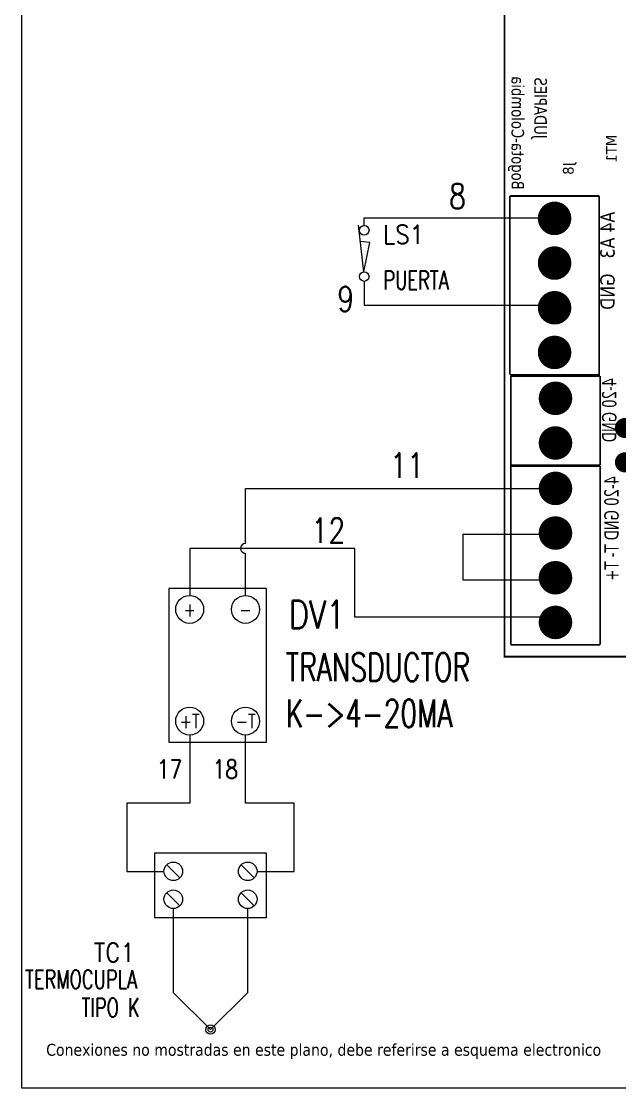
# Model space of a CAD drawing. Header units: millimetres. Extents: x 123.5 to 144.3, y 105.4 to 121.6.
# Drawn here: x 123.51 to 129.54, y 105.41 to 116.15 of the extents above; entities that cross this region are included whole.
import ezdxf
from ezdxf.enums import TextEntityAlignment as Align

# ---------------------------------------------------------------- set-up
doc = ezdxf.new("R2010")
doc.units = ezdxf.units.MM
for name, color, linetype in [('DESC', 250, 'Continuous'), ('SYMS', 7, 'Continuous'), ('TAGS', 250, 'Continuous'), ('TERMS', 250, 'Continuous'), ('WIREFIXED', 7, 'Continuous'), ('WIRES', 7, 'Continuous')]:
    doc.layers.add(name, color=color, linetype=linetype)
doc.layers.add('WIRENO', color=7, linetype='Continuous', true_color=0x000000)
doc.styles.get("Standard").update_dxf_attribs({"font": 'tahoma.ttf'})
doc.styles.add('WD', font='romans.shx')

# ---------------------------------------------------------------- blocks, each defined once
blk = doc.blocks.new('EPAD')
at = {"const_width": 0.5}
blk.add_lwpolyline([(-0.25, 0, 1), (0.25, 0, 1)], format="xyb", close=True, dxfattribs=at)
blk = doc.blocks.new('isplay')
at = {"const_width": 0.012}
for points in [[(133.4842, 113.302), (140.311, 113.302), (140.311, 117.6662), (133.4842, 117.6662), (133.4842, 113.302)], [(133.4842, 113.302), (140.311, 113.302), (140.311, 117.6662), (133.4842, 117.6662), (133.4842, 113.302)], [(133.4842, 113.302), (140.311, 113.302), (140.311, 117.6662), (133.4842, 117.6662), (133.4842, 113.302)], [(133.5208, 116.3953), (134.1208, 116.3953)], [(133.5208, 115.1953), (134.1208, 115.1953), (134.1208, 116.3953)], [(133.5208, 116.3953), (133.5208, 115.1953)], [(133.5208, 116.3953), (134.1208, 116.3953)], [(133.5208, 115.1953), (134.1208, 115.1953), (134.1208, 116.3953)], [(133.5208, 116.3953), (133.5208, 115.1953)], [(133.5208, 116.3953), (134.1208, 116.3953)], [(133.5208, 115.1953), (134.1208, 115.1953), (134.1208, 116.3953)], [(133.5208, 116.3953), (133.5208, 115.1953)], [(133.5268, 115.1871), (134.1268, 115.1871)], [(133.5268, 115.1871), (133.5268, 114.5871)], [(133.5268, 115.1871), (134.1268, 115.1871)], [(133.5268, 115.1871), (133.5268, 114.5871)], [(133.5268, 115.1871), (134.1268, 115.1871)], [(133.5268, 115.1871), (133.5268, 114.5871)], [(134.1268, 115.1871), (134.1268, 114.5871)], [(134.1268, 115.1871), (134.1268, 114.5871)], [(134.1268, 115.1871), (134.1268, 114.5871)], [(133.5268, 114.5871), (134.1268, 114.5871)], [(133.5268, 114.5871), (134.1268, 114.5871)], [(133.5268, 114.5871), (134.1268, 114.5871)], [(134.1268, 114.5823), (133.5268, 114.5823), (133.5268, 113.3823)], [(134.1268, 114.5823), (133.5268, 114.5823), (133.5268, 113.3823)], [(134.1268, 114.5823), (133.5268, 114.5823), (133.5268, 113.3823)], [(134.1268, 113.3823), (134.1268, 114.5823)], [(134.1268, 113.3823), (134.1268, 114.5823)], [(134.1268, 113.3823), (134.1268, 114.5823)], [(134.1268, 113.3823), (133.5268, 113.3823)], [(134.1268, 113.3823), (133.5268, 113.3823)], [(134.1268, 113.3823), (133.5268, 113.3823)]]:
    blk.add_lwpolyline(points, dxfattribs=at)
at = {"zscale": 1.5}
for p, xscale, yscale in [((133.8208, 116.2453), 0.225, 0.225), ((133.8208, 115.9453), 0.225, 0.225), ((133.8208, 115.6453), 0.225, 0.225), ((133.8208, 115.3453), 0.225, 0.225), ((133.8268, 115.0371), 0.225, 0.225), ((133.8268, 114.7371), 0.225, 0.225), ((134.2933, 114.8375), 0.135, 0.135), ((134.2933, 114.6072), 0.135, 0.135), ((133.8268, 114.4323), 0.225, 0.225), ((133.8268, 114.1323), 0.225, 0.225), ((133.8268, 113.8323), 0.225, 0.225), ((133.8268, 113.5323), 0.225, 0.225)]:
    blk.add_blockref('EPAD', p, dxfattribs=dict(at, xscale=xscale, yscale=yscale))
at = {"text_generation_flag": 2}
for s, height, rotation, width, p in [('Bogota-Colombia', 0.084, 270, 0.892857, (133.5315, 116.4379)), ('Bogota-Colombia', 0.084, 270, 0.892857, (133.5315, 116.4379)), ('Bogota-Colombia', 0.084, 270, 0.892857, (133.5315, 116.4379)), ('JUDAPIES', 0.084, 270, 0.892857, (133.685, 116.7804)), ('JUDAPIES', 0.084, 270, 0.892857, (133.685, 116.7804)), ('JUDAPIES', 0.084, 270, 0.892857, (133.685, 116.7804)), ('MT1', 0.072, 90, 1.041667, (134.2383, 116.8067)), ('MT1', 0.072, 90, 1.041667, (134.2383, 116.8067)), ('MT1', 0.072, 90, 1.041667, (134.2383, 116.8067)), ('J8', 0.072, 90, 1.041667, (133.9488, 116.6203)), ('J8', 0.072, 90, 1.041667, (133.9488, 116.6203)), ('J8', 0.072, 90, 1.041667, (133.9488, 116.6203)), ('A4 A3   GND', 0.096, 90, 0.9375, (134.2241, 116.2902)), ('A4 A3   GND', 0.096, 90, 0.9375, (134.2241, 116.2902)), ('A4 A3   GND', 0.096, 90, 0.9375, (134.2241, 116.2902)), ('4-20 GND', 0.096, 90, 0.78125, (134.2359, 115.1741)), ('4-20 GND', 0.096, 90, 0.78125, (134.2359, 115.1741)), ('4-20 GND', 0.096, 90, 0.78125, (134.2359, 115.1741)), ('4-20 GND T- T+', 0.096, 90, 0.78125, (134.2507, 114.5156)), ('4-20 GND T- T+', 0.096, 90, 0.78125, (134.2507, 114.5156)), ('4-20 GND T- T+', 0.096, 90, 0.78125, (134.2507, 114.5156))]:
    blk.add_text(s, height=height, rotation=rotation, dxfattribs=dict(at, width=width)).set_placement(p)
blk = doc.blocks.new('VLS12')
at = {"linetype": 'Continuous'}
for p, q in [((-0.0023, -0.1232), (-0.0395, 0.1901)), ((0.0383, 0.0734), (-0.0265, 0.0809)), ((-0.0023, -0.1232), (0.0383, 0.0734))]:
    blk.add_line(p, q, dxfattribs=at)
for centre in [(0, 0.1553), (0, -0.1553)]:
    blk.add_circle(centre, 0.0322)
at = {"style": 'WD'}
for tag, p, width in [('INST', (0.1269, 0.3902), 0.7), ('LOC', (0.1269, 0.2206), 0.7), ('TAG1', (0.1269, 0.0644), 0.9), ('XREF', (0.1287, -0.09), 0.7), ('DESC1', (0.1287, -0.242), 0.7), ('DESC2', (0.1287, -0.3982), 0.7), ('WDTAGALT', (0.125, -0.5625), 0.7)]:
    blk.add_attdef(tag, p, '', height=0.125, dxfattribs=dict(at, width=width))
at = {"linetype": 'Continuous', "style": 'WD'}
for tag, height, flags, p in [('TERM01', 0.125, 8, (-0.055, 0.2066)), ('CAT', 0.01, 9, (-0.1421, -0.0731)), ('MFG', 0.01, 9, (-0.1421, -0.0881))]:
    blk.add_attdef(tag, text='', height=height, dxfattribs=dict(at, flags=flags)).set_placement(p, align=Align.RIGHT)
at = {"color": 7, "style": 'WD', "flags": 1}
for tag, p in [('X2TERM01', (0, 0.1875)), ('X8TERM02', (0, -0.1875))]:
    blk.add_attdef(tag, p, '', height=0.0125, dxfattribs=at)
at = {"color": 7, "style": 'WD'}
for tag, p in [('X4LINK', (-0.1094, 0)), ('X1LINK', (0.0938, 0))]:
    blk.add_attdef(tag, p, '', height=0.01, dxfattribs=at)
at = {"style": 'WD'}
for tag, flags, p in [('CONTACT', 1, (-0.1421, -0.0531)), ('FAMILY', 9, (-0.1421, -0.0365))]:
    blk.add_attdef(tag, text='', height=0.01, dxfattribs=dict(at, flags=flags)).set_placement(p, align=Align.RIGHT)
at = {"linetype": 'Continuous', "style": 'WD', "flags": 9}
blk.add_attdef('ASSYCODE', text='', height=0.01, dxfattribs=at).set_placement((-0.1562, -0.125), align=Align.CENTER)
at = {"linetype": 'Continuous', "style": 'WD', "flags": 8}
blk.add_attdef('TERM02', text='', height=0.125, dxfattribs=at).set_placement((-0.0407, -0.2134), align=Align.TOP_RIGHT)
blk = doc.blocks.new('WD_WNH')
at = {"linetype": 'Continuous', "style": 'WD', "width": 0.8}
blk.add_attdef('WIRENO', text='', height=0.125, dxfattribs=at).set_placement((0, 0.0625), align=Align.CENTER)
at = {"style": 'WD', "flags": 1}
for tag, p in [('W01USER', (0, 0.0781)), ('W02USER', (0, 0.0703)), ('W03USER', (0, 0.0625)), ('W04USER', (0, 0.0547)), ('W05USER', (0, 0.0469)), ('W06USER', (0, 0.0391)), ('W07USER', (0, 0.0312)), ('W08USER', (0, 0.0234)), ('W09USER', (0, 0.0156)), ('W10USER', (0, 0.0078))]:
    blk.add_attdef(tag, text='', height=0.005, dxfattribs=at).set_placement(p, align=Align.CENTER)
blk = doc.blocks.new('WD_WNV')
at = {"linetype": 'Continuous', "style": 'WD', "width": 0.8}
blk.add_attdef('WIRENO', text='', height=0.125, dxfattribs=at).set_placement((-0.05, 0), align=Align.MIDDLE_RIGHT)
at = {"style": 'WD', "flags": 1}
for tag, p in [('W01USER', (-0.0625, 0.0938)), ('W02USER', (-0.0625, 0.0859)), ('W03USER', (-0.0625, 0.0781)), ('W04USER', (-0.0625, 0.0703)), ('W05USER', (-0.0625, 0.0625)), ('W06USER', (-0.0625, 0.0547)), ('W07USER', (-0.0625, 0.0469)), ('W08USER', (-0.0625, 0.0391)), ('W09USER', (-0.0625, 0.0312)), ('W10USER', (-0.0625, 0.0234))]:
    blk.add_attdef(tag, text='', height=0.005, dxfattribs=at).set_placement(p, align=Align.CENTER)
blk = doc.blocks.new('VDV1TF')
for p, q in [((-0.0938, 0.3438), (-0.0938, -0.3438)), ((0.3438, 0.3438), (-0.0938, 0.3438)), ((0.3438, -0.3438), (0.3438, 0.3438)), ((-0.0938, -0.3438), (0.3438, -0.3438))]:
    blk.add_line(p, q)
for centre in [(0, 0.25), (0.25, 0.25), (0, -0.25), (0.25, -0.25)]:
    blk.add_circle(centre, 0.0625)
at = {"style": 'WD', "width": 0.7}
for tag, p in [('INST', (0.1305, 0.5446)), ('LOC', (0.1305, 0.375)), ('RATING2', (0.125, -0.1562))]:
    blk.add_attdef(tag, text='', height=0.125, dxfattribs=at).set_placement(p, align=Align.CENTER)
at = {"style": 'WD', "flags": 1}
for tag, p in [('X2TERM02', (0, 0.3125)), ('X2TERM04', (0.25, 0.3125)), ('X4TERM02', (-0.0625, 0.25)), ('X1TERM04', (0.3125, 0.25)), ('X4TERM01', (-0.0625, -0.25)), ('X1TERM03', (0.3125, -0.25)), ('X8TERM01', (0, -0.3125)), ('X8TERM03', (0.25, -0.3125))]:
    blk.add_attdef(tag, p, '', height=0.0125, dxfattribs=at)
at = {"linetype": 'Continuous', "style": 'WD', "width": 0.8, "flags": 8}
for tag, p in [('TERM02', (0, 0.25)), ('TERM04', (0.25, 0.25)), ('TERM01', (0, -0.25)), ('TERM03', (0.25, -0.25))]:
    blk.add_attdef(tag, text='', height=0.0625, dxfattribs=at).set_placement(p, align=Align.MIDDLE)
at = {"style": 'WD'}
for tag, p, width in [('TAG1', (0.4219, 0.0774), 0.8), ('DESC1', (0.4219, -0.0789), 0.7), ('DESC2', (0.4219, -0.2351), 0.7), ('XREF', (0.4219, -0.3914), 0.7)]:
    blk.add_attdef(tag, p, '', height=0.125, dxfattribs=dict(at, width=width))
at = {"style": 'WD', "width": 0.7}
blk.add_attdef('RATING1', text='', height=0.125, dxfattribs=at).set_placement((0.125, 0.0625), align=Align.MIDDLE)
at = {"style": 'WD', "flags": 9}
blk.add_attdef('FAMILY', text='', height=0.01, dxfattribs=at).set_placement((0.1197, -0.0802), align=Align.CENTER)
at = {"linetype": 'Continuous', "style": 'WD', "flags": 1}
for tag, p in [('CAT', (0.125, -0.0907)), ('MFG', (0.125, -0.1096))]:
    blk.add_attdef(tag, text='', height=0.01, dxfattribs=at).set_placement(p, align=Align.MIDDLE)
at = {"linetype": 'Continuous', "style": 'WD', "flags": 9}
blk.add_attdef('ASSYCODE', text='', height=0.01, dxfattribs=at).set_placement((0.125, -0.1406), align=Align.CENTER)
blk = doc.blocks.new('VTC1LTB')
for p, q in [((-0.125, 0.0625), (0.625, 0.0625)), ((-0.125, -0.375), (-0.125, 0.0625)), ((0.625, 0.0625), (0.625, -0.375)), ((-0.0442, -0.0183), (0.0442, -0.1067)), ((0.4558, -0.0183), (0.5442, -0.1067)), ((-0.0442, -0.2058), (0.0442, -0.2942)), ((0.4558, -0.2058), (0.5442, -0.2942)), ((0, -0.3125), (0, -0.875)), ((0.5, -0.875), (0.5, -0.3125)), ((0.625, -0.375), (-0.125, -0.375)), ((0, -0.875), (0.25, -1.125)), ((0.25, -1.125), (0.5, -0.875))]:
    blk.add_line(p, q)
for centre, radius in [((0, -0.0625), 0.0625), ((0.5, -0.0625), 0.0625), ((0, -0.25), 0.0625), ((0.5, -0.25), 0.0625), ((0.25, -1.125), 0.0313), ((0.25, -1.125), 0.0163)]:
    blk.add_circle(centre, radius)
at = {"color": 7, "style": 'WD', "flags": 1}
for tag, p in [('X8TERM01', (0, 0)), ('X8TERM02', (0.5, 0)), ('X4TERM01', (-0.0625, -0.0625)), ('X1TERM02', (0.5625, -0.0625))]:
    blk.add_attdef(tag, p, '', height=0.0125, dxfattribs=at)
at = {"linetype": 'Continuous', "style": 'WD', "flags": 8}
blk.add_attdef('TERM02', text='', height=0.125, rotation=90, dxfattribs=at).set_placement((0.4062, -0.0312), align=Align.RIGHT)
blk.add_attdef('TERM01', text='', height=0.125, rotation=90, dxfattribs=at).set_placement((0.0938, -0.0312), align=Align.TOP_RIGHT)
at = {"style": 'WD'}
for tag, p, width in [('INST', (0.6875, -0.3598), 0.7), ('LOC', (0.6875, -0.5294), 0.7), ('TAG1', (0.6894, -0.6856), 0.9), ('DESC1', (0.6912, -0.8419), 0.7), ('DESC2', (0.6912, -0.9981), 0.7), ('RATING1', (0.375, -1.1875), 0.9), ('WDTAGALT', (0.6875, -1.375), 0.7)]:
    blk.add_attdef(tag, p, '', height=0.125, dxfattribs=dict(at, width=width))
at = {"style": 'WD', "flags": 9}
blk.add_attdef('FAMILY', (0.2235, -1.1939), '', height=0.01, dxfattribs=at)
at = {"linetype": 'Continuous', "style": 'WD'}
for tag, p, flags in [('CAT', (0.2239, -1.2234), 1), ('MFG', (0.2534, -1.2075), 1), ('ASSYCODE', (0.2884, -1.2205), 9)]:
    blk.add_attdef(tag, p, '', height=0.01, dxfattribs=dict(at, flags=flags))

msp = doc.modelspace()

# ---------------------------------------------------------------- linework, layer by layer
at = {"color": 7, "linetype": 'Continuous'}
for p, q in [((123.506, 121.59), (123.506, 105.405)), ((123.506, 105.405), (144.256, 105.405))]:
    msp.add_line(p, q, dxfattribs=at)
at = {"layer": 'WIRES'}
for p, q in [((126.961, 114.09), (126.961, 114.165)), ((126.961, 114.165), (128.918, 114.165)), ((126.961, 113.527), (126.961, 113.286)), ((126.961, 113.286), (129.013, 113.286)), ((125.765, 110.887), (125.765, 111.442)), ((125.765, 111.442), (128.912, 111.442)), ((128.95, 110.976), (127.953, 110.976)), ((127.953, 110.976), (127.953, 110.522)), ((126.868, 110.837), (125.202, 110.837)), ((125.202, 110.837), (125.202, 110.363)), ((125.765, 110.363), (125.765, 110.787)), ((126.868, 110.143), (126.868, 110.837)), ((127.953, 110.522), (128.938, 110.522)), ((128.837, 110.143), (126.868, 110.143)), ((125.202, 108.956), (125.202, 108.27)), ((125.765, 108.27), (125.765, 108.956)), ((125.202, 108.27), (124.568, 108.27)), ((124.568, 108.27), (124.568, 107.584)), ((126.256, 108.27), (125.765, 108.27)), ((126.256, 107.584), (126.256, 108.27)), ((124.568, 107.584), (124.943, 107.584)), ((125.881, 107.584), (126.256, 107.584))]:
    msp.add_line(p, q, dxfattribs=at)
msp.add_arc((125.765, 110.837), 0.05, 90, 270, dxfattribs=at)

# ---------------------------------------------------------------- block references
at = {"layer": 'DESC', "xscale": 1.5, "yscale": 1.5, "zscale": 1.5}
msp.add_blockref('isplay', (-71.852, -60.207), dxfattribs=at)
at = {"layer": 'SYMS'}
ref = msp.add_blockref('VLS12', (126.961, 113.808), dxfattribs=dict(at, xscale=1.5, yscale=1.5, zscale=1.5))
ref.add_attrib('DESC1', 'PUERTA', (127.154, 113.445), dxfattribs={"layer": 'DESC', "height": 0.1875, "style": 'WD', "width": 0.7})
ref.add_attrib('TAG1', 'LS1', (127.151, 113.905), dxfattribs={"layer": 'TAGS', "height": 0.1875, "style": 'WD', "width": 0.9})
ref = msp.add_blockref('VDV1TF', (125.202, 109.66), dxfattribs=dict(at, xscale=2.25, yscale=2.25, zscale=2.25))
ref.add_attrib('DESC2', 'K->4-20MA', (126.17, 109.035), dxfattribs={"layer": 'DESC', "height": 0.2812, "style": 'WD', "width": 0.7})
ref.add_attrib('DESC1', 'TRANSDUCTOR', (126.17, 109.501), dxfattribs={"layer": 'DESC', "height": 0.28125, "style": 'WD', "width": 0.7})
ref.add_attrib('TAG1', 'DV1', (126.201, 110.03), dxfattribs={"layer": 'TAGS', "height": 0.2812, "style": 'WD', "width": 0.8})
ref.add_attrib('TERM03', '-T', dxfattribs={"layer": 'TERMS', "linetype": 'Continuous', "height": 0.1406, "style": 'WD', "width": 0.8, "flags": 8}).set_placement((125.765, 109.097), align=Align.MIDDLE)
ref.add_attrib('TERM04', '-', dxfattribs={"layer": 'TERMS', "linetype": 'Continuous', "height": 0.141, "style": 'WD', "width": 0.8, "flags": 8}).set_placement((125.765, 110.222), align=Align.MIDDLE)
ref.add_attrib('TERM02', '+', dxfattribs={"layer": 'TERMS', "linetype": 'Continuous', "height": 0.141, "style": 'WD', "width": 0.8, "flags": 8}).set_placement((125.202, 110.222), align=Align.MIDDLE)
ref.add_attrib('TERM01', '+T', dxfattribs={"layer": 'TERMS', "linetype": 'Continuous', "height": 0.1406, "style": 'WD', "width": 0.8, "flags": 8}).set_placement((125.202, 109.097), align=Align.MIDDLE)
ref = msp.add_blockref('VTC1LTB', (125.037, 107.678), dxfattribs=dict(at, xscale=1.5, yscale=1.5, zscale=1.5))
ref.add_attrib('DESC2', 'TIPO K', (124.112, 106.118), dxfattribs={"layer": 'DESC', "height": 0.1875, "style": 'WD', "width": 0.7})
ref.add_attrib('DESC1', 'TERMOCUPLA', (123.542, 106.403), dxfattribs={"layer": 'DESC', "height": 0.1875, "style": 'WD', "width": 0.7})
ref.add_attrib('TAG1', 'TC1', (124.236, 106.674), dxfattribs={"layer": 'TAGS', "height": 0.1875, "style": 'WD', "width": 0.9})
at = {"layer": 'WIREFIXED'}
ref = msp.add_blockref('WD_WNH', (127.392, 111.424), dxfattribs=dict(at, xscale=2, yscale=2, zscale=2))
ref.add_attrib('WIRENOF', '11', dxfattribs={"linetype": 'Continuous', "height": 0.25, "style": 'WD', "width": 0.8}).set_placement((127.392, 111.549), align=Align.CENTER)
ref = msp.add_blockref('WD_WNH', (126.599, 110.767), dxfattribs=dict(at, xscale=2, yscale=2, zscale=2))
ref.add_attrib('WIRENOF', '12', dxfattribs={"linetype": 'Continuous', "height": 0.25, "style": 'WD', "width": 0.8}).set_placement((126.599, 110.892), align=Align.CENTER)
at = {"layer": 'WIRENO'}
ref = msp.add_blockref('WD_WNH', (127.91, 113.991), dxfattribs=dict(at, xscale=2, yscale=2, zscale=2))
ref.add_attrib('WIRENO', '8', dxfattribs={"linetype": 'Continuous', "height": 0.25, "style": 'WD', "width": 0.8}).set_placement((127.901, 114.26), align=Align.CENTER)
ref = msp.add_blockref('WD_WNV', (127.061, 113.446), dxfattribs=dict(at, xscale=2, yscale=2, zscale=2))
ref.add_attrib('WIRENO', '9', dxfattribs={"linetype": 'Continuous', "height": 0.25, "style": 'WD', "width": 0.8}).set_placement((126.86, 113.349), align=Align.MIDDLE_RIGHT)
ref = msp.add_blockref('WD_WNV', (125.202, 108.613), dxfattribs=dict(at, xscale=1.5, yscale=1.5, zscale=1.5))
ref.add_attrib('WIRENO', '17', dxfattribs={"linetype": 'Continuous', "height": 0.1875, "style": 'WD', "width": 0.8}).set_placement((125.127, 108.613), align=Align.MIDDLE_RIGHT)
ref = msp.add_blockref('WD_WNV', (125.765, 108.613), dxfattribs=dict(at, xscale=1.5, yscale=1.5, zscale=1.5))
ref.add_attrib('WIRENO', '18', dxfattribs={"linetype": 'Continuous', "height": 0.1875, "style": 'WD', "width": 0.8}).set_placement((125.69, 108.613), align=Align.MIDDLE_RIGHT)

# ---------------------------------------------------------------- texts
at = {"insert": (123.756, 105.847), "char_height": 0.12, "attachment_point": 1}
msp.add_mtext_dynamic_manual_height_columns('Conexiones no mostradas en este plano, debe referirse a esquema electronico', width=9.45621, gutter_width=0.05, heights=[0], dxfattribs=at)

doc.saveas('drawing.dxf')
